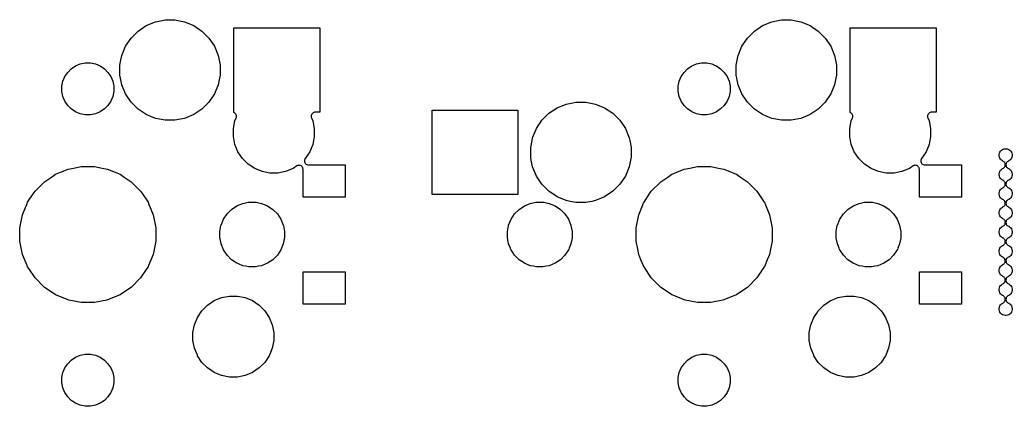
# Model space of a CAD drawing. Extents: x 70 to 347, y -163 to -55.
# Drawn here: x 177.76 to 208.43, y -114.6 to -102.67 of the extents above; entities that cross this region are included whole.
import ezdxf

# ---------------------------------------------------------------- set-up
doc = ezdxf.new("R2010")
doc.units = 0
doc.layers.add('BLACK', color=7, linetype='CONTINUOUS')

msp = doc.modelspace()

# ---------------------------------------------------------------- linework, layer by layer
at = {"layer": 'BLACK', "linetype": 'CONTINUOUS'}
for p, q in [((181.663, -102.842), (181.945, -102.725)), ((181.945, -102.725), (182.099, -102.694)), ((182.099, -102.694), (182.245, -102.665)), ((182.245, -102.665), (182.55, -102.665)), ((182.55, -102.665), (182.696, -102.694)), ((182.696, -102.694), (182.85, -102.725)), ((182.85, -102.725), (183.132, -102.842)), ((200.713, -102.842), (200.995, -102.725)), ((200.995, -102.725), (201.149, -102.694)), ((201.149, -102.694), (201.295, -102.665)), ((201.295, -102.665), (201.6, -102.665)), ((201.6, -102.665), (201.746, -102.694)), ((201.746, -102.694), (201.9, -102.725)), ((201.9, -102.725), (202.182, -102.842)), ((181.193, -103.227), (181.409, -103.011)), ((181.409, -103.011), (181.663, -102.842)), ((183.132, -102.842), (183.386, -103.011)), ((183.386, -103.011), (183.602, -103.227)), ((184.373, -105.526), (184.373, -102.915)), ((184.373, -102.915), (187.025, -102.915)), ((187.025, -102.915), (187.025, -105.517)), ((200.243, -103.227), (200.459, -103.011)), ((200.459, -103.011), (200.713, -102.842)), ((202.182, -102.842), (202.436, -103.011)), ((202.436, -103.011), (202.652, -103.227)), ((203.423, -105.526), (203.423, -102.915)), ((203.423, -102.915), (206.075, -102.915)), ((206.075, -102.915), (206.075, -105.517)), ((181.023, -103.482), (181.193, -103.227)), ((183.602, -103.227), (183.772, -103.482)), ((200.073, -103.482), (200.243, -103.227)), ((202.652, -103.227), (202.822, -103.482)), ((180.906, -103.764), (181.023, -103.482)), ((183.772, -103.482), (183.889, -103.764)), ((199.956, -103.764), (200.073, -103.482)), ((202.822, -103.482), (202.939, -103.764)), ((180.846, -104.063), (180.888, -103.854)), ((180.888, -103.854), (180.906, -103.764)), ((183.889, -103.764), (183.907, -103.854)), ((183.907, -103.854), (183.948, -104.063)), ((199.896, -104.063), (199.938, -103.854)), ((199.938, -103.854), (199.956, -103.764)), ((202.939, -103.764), (202.957, -103.854)), ((202.957, -103.854), (202.998, -104.063)), ((179.235, -104.286), (179.347, -104.174)), ((179.347, -104.174), (179.478, -104.086)), ((179.478, -104.086), (179.624, -104.026)), ((179.478, -104.086), (179.478, -104.086)), ((179.624, -104.026), (179.779, -103.995)), ((179.779, -103.995), (179.936, -103.995)), ((179.936, -103.995), (180.091, -104.026)), ((180.091, -104.026), (180.237, -104.086)), ((180.237, -104.086), (180.237, -104.086)), ((180.237, -104.086), (180.368, -104.174)), ((180.368, -104.174), (180.48, -104.286)), ((180.846, -104.369), (180.846, -104.063)), ((183.948, -104.063), (183.948, -104.369)), ((198.285, -104.286), (198.397, -104.174)), ((198.397, -104.174), (198.528, -104.086)), ((198.528, -104.086), (198.583, -104.063)), ((198.583, -104.063), (198.674, -104.026)), ((198.674, -104.026), (198.829, -103.995)), ((198.829, -103.995), (198.986, -103.995)), ((198.986, -103.995), (199.141, -104.026)), ((199.141, -104.026), (199.231, -104.063)), ((199.231, -104.063), (199.287, -104.086)), ((199.287, -104.086), (199.418, -104.174)), ((199.418, -104.174), (199.53, -104.286)), ((199.896, -104.369), (199.896, -104.063)), ((202.998, -104.063), (202.998, -104.369)), ((179.056, -104.717), (179.087, -104.563)), ((179.087, -104.563), (179.148, -104.417)), ((179.148, -104.417), (179.235, -104.286)), ((179.148, -104.417), (179.148, -104.417)), ((180.48, -104.286), (180.567, -104.417)), ((180.567, -104.417), (180.567, -104.417)), ((180.567, -104.417), (180.628, -104.563)), ((180.628, -104.563), (180.658, -104.717)), ((180.866, -104.468), (180.846, -104.369)), ((180.906, -104.669), (180.866, -104.468)), ((183.929, -104.468), (183.889, -104.669)), ((183.948, -104.369), (183.929, -104.468)), ((198.106, -104.717), (198.137, -104.563)), ((198.137, -104.563), (198.198, -104.417)), ((198.198, -104.417), (198.23, -104.369)), ((198.23, -104.369), (198.285, -104.286)), ((199.53, -104.286), (199.585, -104.369)), ((199.585, -104.369), (199.617, -104.417)), ((199.617, -104.417), (199.678, -104.563)), ((199.678, -104.563), (199.708, -104.717)), ((199.916, -104.468), (199.896, -104.369)), ((199.956, -104.669), (199.916, -104.468)), ((202.979, -104.468), (202.939, -104.669)), ((202.998, -104.369), (202.979, -104.468)), ((179.056, -104.875), (179.056, -104.717)), ((179.087, -105.03), (179.056, -104.875)), ((180.658, -104.875), (180.628, -105.03)), ((180.658, -104.717), (180.658, -104.875)), ((181.023, -104.951), (180.906, -104.669)), ((183.889, -104.669), (183.772, -104.951)), ((198.106, -104.875), (198.106, -104.717)), ((198.137, -105.03), (198.106, -104.875)), ((199.708, -104.875), (199.678, -105.03)), ((199.708, -104.717), (199.708, -104.875)), ((200.073, -104.951), (199.956, -104.669)), ((202.939, -104.669), (202.822, -104.951)), ((179.148, -105.176), (179.087, -105.03)), ((179.235, -105.307), (179.148, -105.176)), ((179.148, -105.176), (179.148, -105.176)), ((180.567, -105.176), (180.48, -105.307)), ((180.628, -105.03), (180.567, -105.176)), ((180.567, -105.176), (180.567, -105.176)), ((181.193, -105.205), (181.023, -104.951)), ((183.772, -104.951), (183.602, -105.205)), ((198.197, -105.174), (198.137, -105.03)), ((198.198, -105.176), (198.197, -105.174)), ((198.285, -105.307), (198.198, -105.176)), ((199.617, -105.176), (199.53, -105.307)), ((199.618, -105.174), (199.617, -105.176)), ((199.678, -105.03), (199.618, -105.174)), ((200.243, -105.205), (200.073, -104.951)), ((202.822, -104.951), (202.652, -105.205)), ((179.347, -105.418), (179.235, -105.307)), ((179.478, -105.506), (179.347, -105.418)), ((179.624, -105.566), (179.478, -105.506)), ((179.478, -105.506), (179.478, -105.506)), ((179.478, -105.506), (179.478, -105.506)), ((180.237, -105.506), (180.091, -105.566)), ((180.368, -105.418), (180.237, -105.506)), ((180.237, -105.506), (180.237, -105.506)), ((180.237, -105.506), (180.237, -105.506)), ((180.48, -105.307), (180.368, -105.418)), ((181.409, -105.421), (181.193, -105.205)), ((181.663, -105.591), (181.409, -105.421)), ((183.386, -105.421), (183.132, -105.591)), ((183.602, -105.205), (183.386, -105.421)), ((190.496, -108.057), (190.496, -105.455)), ((190.496, -105.455), (193.148, -105.455)), ((193.148, -105.455), (193.148, -108.057)), ((194.109, -105.551), (194.363, -105.382)), ((194.363, -105.382), (194.645, -105.265)), ((194.645, -105.265), (194.795, -105.235)), ((194.795, -105.235), (194.945, -105.205)), ((194.945, -105.205), (195.25, -105.205)), ((195.25, -105.205), (195.4, -105.235)), ((195.4, -105.235), (195.55, -105.265)), ((195.55, -105.265), (195.832, -105.382)), ((195.832, -105.382), (196.086, -105.551)), ((198.397, -105.418), (198.285, -105.307)), ((198.528, -105.506), (198.397, -105.418)), ((198.674, -105.566), (198.528, -105.506)), ((198.528, -105.506), (198.528, -105.506)), ((198.528, -105.506), (198.528, -105.506)), ((199.287, -105.506), (199.141, -105.566)), ((199.418, -105.418), (199.287, -105.506)), ((199.287, -105.506), (199.287, -105.506)), ((199.287, -105.506), (199.287, -105.506)), ((199.53, -105.307), (199.418, -105.418)), ((200.459, -105.421), (200.243, -105.205)), ((200.713, -105.591), (200.459, -105.421)), ((202.436, -105.421), (202.182, -105.591)), ((202.652, -105.205), (202.436, -105.421)), ((179.779, -105.597), (179.624, -105.566)), ((179.936, -105.597), (179.779, -105.597)), ((180.091, -105.566), (179.936, -105.597)), ((181.945, -105.708), (181.663, -105.591)), ((182.069, -105.732), (181.945, -105.708)), ((182.245, -105.767), (182.069, -105.732)), ((182.55, -105.767), (182.245, -105.767)), ((182.726, -105.732), (182.55, -105.767)), ((182.85, -105.708), (182.726, -105.732)), ((183.132, -105.591), (182.85, -105.708)), ((184.356, -106.023), (184.404, -105.781)), ((184.375, -105.527), (184.373, -105.526)), ((184.396, -105.538), (184.375, -105.527)), ((184.415, -105.554), (184.396, -105.538)), ((184.404, -105.781), (184.442, -105.69)), ((184.431, -105.573), (184.415, -105.554)), ((184.442, -105.594), (184.431, -105.573)), ((184.449, -105.618), (184.442, -105.594)), ((184.442, -105.69), (184.449, -105.667)), ((184.452, -105.642), (184.449, -105.618)), ((184.449, -105.667), (184.452, -105.642)), ((186.765, -105.618), (186.763, -105.642)), ((186.763, -105.642), (186.765, -105.667)), ((186.773, -105.594), (186.765, -105.618)), ((186.765, -105.667), (186.773, -105.69)), ((186.784, -105.573), (186.773, -105.594)), ((186.773, -105.69), (186.81, -105.781)), ((186.8, -105.554), (186.784, -105.573)), ((186.819, -105.538), (186.8, -105.554)), ((186.81, -105.781), (186.858, -106.023)), ((186.84, -105.527), (186.819, -105.538)), ((186.864, -105.52), (186.84, -105.527)), ((186.888, -105.517), (186.864, -105.52)), ((187.025, -105.517), (186.888, -105.517)), ((193.723, -106.022), (193.893, -105.767)), ((193.893, -105.767), (194.109, -105.551)), ((196.086, -105.551), (196.302, -105.767)), ((196.302, -105.767), (196.472, -106.022)), ((198.829, -105.597), (198.674, -105.566)), ((198.986, -105.597), (198.829, -105.597)), ((199.141, -105.566), (198.986, -105.597)), ((200.995, -105.708), (200.713, -105.591)), ((201.119, -105.732), (200.995, -105.708)), ((201.295, -105.767), (201.119, -105.732)), ((201.6, -105.767), (201.295, -105.767)), ((201.776, -105.732), (201.6, -105.767)), ((201.9, -105.708), (201.776, -105.732)), ((202.182, -105.591), (201.9, -105.708)), ((203.406, -106.023), (203.454, -105.781)), ((203.425, -105.527), (203.423, -105.526)), ((203.446, -105.538), (203.425, -105.527)), ((203.465, -105.554), (203.446, -105.538)), ((203.454, -105.781), (203.492, -105.69)), ((203.481, -105.573), (203.465, -105.554)), ((203.492, -105.594), (203.481, -105.573)), ((203.499, -105.618), (203.492, -105.594)), ((203.492, -105.69), (203.499, -105.667)), ((203.502, -105.642), (203.499, -105.618)), ((203.499, -105.667), (203.502, -105.642)), ((205.815, -105.618), (205.813, -105.642)), ((205.813, -105.642), (205.815, -105.667)), ((205.823, -105.594), (205.815, -105.618)), ((205.815, -105.667), (205.823, -105.69)), ((205.834, -105.573), (205.823, -105.594)), ((205.823, -105.69), (205.86, -105.781)), ((205.85, -105.554), (205.834, -105.573)), ((205.869, -105.538), (205.85, -105.554)), ((205.86, -105.781), (205.908, -106.023)), ((205.89, -105.527), (205.869, -105.538)), ((205.914, -105.52), (205.89, -105.527)), ((205.938, -105.517), (205.914, -105.52)), ((206.075, -105.517), (205.938, -105.517)), ((184.356, -106.269), (184.356, -106.023)), ((186.858, -106.023), (186.858, -106.269)), ((193.606, -106.304), (193.723, -106.022)), ((196.472, -106.022), (196.589, -106.304)), ((203.406, -106.269), (203.406, -106.023)), ((205.908, -106.023), (205.908, -106.269)), ((184.404, -106.511), (184.356, -106.269)), ((186.858, -106.269), (186.81, -106.511)), ((193.546, -106.603), (193.588, -106.394)), ((193.588, -106.394), (193.606, -106.304)), ((196.589, -106.304), (196.607, -106.394)), ((196.607, -106.394), (196.648, -106.603)), ((203.454, -106.511), (203.406, -106.269)), ((205.908, -106.269), (205.86, -106.511)), ((184.456, -106.635), (184.404, -106.511)), ((184.499, -106.739), (184.456, -106.635)), ((186.759, -106.635), (186.716, -106.739)), ((186.81, -106.511), (186.759, -106.635)), ((193.546, -106.909), (193.546, -106.603)), ((196.648, -106.603), (196.648, -106.909)), ((203.528, -106.689), (203.454, -106.511)), ((203.549, -106.739), (203.528, -106.689)), ((205.787, -106.689), (205.766, -106.739)), ((205.86, -106.511), (205.787, -106.689)), ((208.049, -106.75), (208.071, -106.717)), ((208.071, -106.717), (208.099, -106.689)), ((208.099, -106.689), (208.132, -106.667)), ((208.132, -106.667), (208.168, -106.652)), ((208.168, -106.652), (208.207, -106.644)), ((208.168, -106.652), (208.168, -106.652)), ((208.168, -106.652), (208.168, -106.652)), ((208.207, -106.644), (208.247, -106.644)), ((208.247, -106.644), (208.286, -106.652)), ((208.286, -106.652), (208.286, -106.652)), ((208.286, -106.652), (208.286, -106.652)), ((208.286, -106.652), (208.322, -106.667)), ((208.322, -106.667), (208.355, -106.689)), ((208.355, -106.689), (208.383, -106.717)), ((208.383, -106.717), (208.405, -106.75)), ((184.636, -106.944), (184.499, -106.739)), ((184.81, -107.118), (184.636, -106.944)), ((186.556, -106.996), (186.553, -107.02)), ((186.553, -107.02), (186.556, -107.045)), ((186.563, -106.972), (186.556, -106.996)), ((186.556, -107.045), (186.563, -107.068)), ((186.574, -106.951), (186.563, -106.972)), ((186.579, -106.944), (186.574, -106.951)), ((186.716, -106.739), (186.579, -106.944)), ((186.579, -106.944), (186.579, -106.944)), ((193.564, -106.996), (193.546, -106.909)), ((193.606, -107.209), (193.564, -106.996)), ((196.631, -106.996), (196.589, -107.209)), ((196.648, -106.909), (196.631, -106.996)), ((203.686, -106.944), (203.549, -106.739)), ((203.86, -107.118), (203.686, -106.944)), ((205.606, -106.996), (205.603, -107.02)), ((205.603, -107.02), (205.606, -107.045)), ((205.613, -106.972), (205.606, -106.996)), ((205.606, -107.045), (205.613, -107.068)), ((205.624, -106.951), (205.613, -106.972)), ((205.629, -106.944), (205.624, -106.951)), ((205.766, -106.739), (205.629, -106.944)), ((208.026, -106.825), (208.034, -106.786)), ((208.026, -106.865), (208.026, -106.825)), ((208.03, -106.886), (208.026, -106.865)), ((208.034, -106.904), (208.03, -106.886)), ((208.034, -106.786), (208.049, -106.75)), ((208.034, -106.786), (208.034, -106.786)), ((208.034, -106.786), (208.034, -106.786)), ((208.049, -106.94), (208.034, -106.904)), ((208.071, -106.973), (208.049, -106.94)), ((208.099, -107.001), (208.071, -106.973)), ((208.132, -107.023), (208.099, -107.001)), ((208.14, -107.026), (208.132, -107.023)), ((208.161, -107.038), (208.14, -107.026)), ((208.18, -107.053), (208.161, -107.038)), ((208.293, -107.038), (208.274, -107.053)), ((208.314, -107.026), (208.293, -107.038)), ((208.322, -107.023), (208.314, -107.026)), ((208.355, -107.001), (208.322, -107.023)), ((208.383, -106.973), (208.355, -107.001)), ((208.405, -106.94), (208.383, -106.973)), ((208.405, -106.75), (208.42, -106.786)), ((208.42, -106.904), (208.405, -106.94)), ((208.42, -106.786), (208.42, -106.786)), ((208.42, -106.786), (208.42, -106.786)), ((208.42, -106.786), (208.428, -106.825)), ((208.424, -106.886), (208.42, -106.904)), ((208.428, -106.865), (208.424, -106.886)), ((208.428, -106.825), (208.428, -106.865)), ((179.014, -107.371), (179.245, -107.276)), ((179.245, -107.276), (179.41, -107.243)), ((179.41, -107.243), (179.65, -107.195)), ((179.65, -107.195), (180.064, -107.195)), ((180.064, -107.195), (180.305, -107.243)), ((180.305, -107.243), (180.47, -107.276)), ((180.47, -107.276), (180.701, -107.371)), ((185.015, -107.255), (184.81, -107.118)), ((185.242, -107.349), (185.015, -107.255)), ((185.015, -107.255), (185.015, -107.255)), ((185.015, -107.255), (185.015, -107.255)), ((185.484, -107.397), (185.242, -107.349)), ((185.972, -107.349), (185.731, -107.397)), ((186.2, -107.255), (185.972, -107.349)), ((186.314, -107.178), (186.2, -107.255)), ((186.2, -107.255), (186.2, -107.255)), ((186.2, -107.255), (186.2, -107.255)), ((186.336, -107.167), (186.314, -107.178)), ((186.36, -107.16), (186.336, -107.167)), ((186.384, -107.157), (186.36, -107.16)), ((186.408, -107.16), (186.384, -107.157)), ((186.432, -107.167), (186.408, -107.16)), ((186.453, -107.178), (186.432, -107.167)), ((186.472, -107.194), (186.453, -107.178)), ((186.488, -107.213), (186.472, -107.194)), ((186.499, -107.234), (186.488, -107.213)), ((186.506, -107.258), (186.499, -107.234)), ((186.509, -107.282), (186.506, -107.258)), ((186.509, -108.147), (186.509, -107.282)), ((186.563, -107.068), (186.574, -107.09)), ((186.574, -107.09), (186.59, -107.109)), ((186.59, -107.109), (186.609, -107.124)), ((186.609, -107.124), (186.63, -107.136)), ((186.63, -107.136), (186.654, -107.143)), ((186.654, -107.143), (186.678, -107.145)), ((186.678, -107.145), (187.811, -107.145)), ((187.811, -107.145), (187.811, -108.147)), ((193.723, -107.491), (193.606, -107.209)), ((196.589, -107.209), (196.472, -107.491)), ((198.064, -107.371), (198.295, -107.276)), ((198.295, -107.276), (198.46, -107.243)), ((198.46, -107.243), (198.7, -107.195)), ((198.7, -107.195), (199.114, -107.195)), ((199.114, -107.195), (199.355, -107.243)), ((199.355, -107.243), (199.52, -107.276)), ((199.52, -107.276), (199.751, -107.371)), ((204.065, -107.255), (203.86, -107.118)), ((204.292, -107.349), (204.065, -107.255)), ((204.065, -107.255), (204.065, -107.255)), ((204.065, -107.255), (204.065, -107.255)), ((204.534, -107.397), (204.292, -107.349)), ((205.022, -107.349), (204.781, -107.397)), ((205.25, -107.255), (205.022, -107.349)), ((205.364, -107.178), (205.25, -107.255)), ((205.25, -107.255), (205.25, -107.255)), ((205.25, -107.255), (205.25, -107.255)), ((205.386, -107.167), (205.364, -107.178)), ((205.41, -107.16), (205.386, -107.167)), ((205.434, -107.157), (205.41, -107.16)), ((205.458, -107.16), (205.434, -107.157)), ((205.482, -107.167), (205.458, -107.16)), ((205.503, -107.178), (205.482, -107.167)), ((205.522, -107.194), (205.503, -107.178)), ((205.538, -107.213), (205.522, -107.194)), ((205.549, -107.234), (205.538, -107.213)), ((205.556, -107.258), (205.549, -107.234)), ((205.559, -107.282), (205.556, -107.258)), ((205.559, -108.147), (205.559, -107.282)), ((205.613, -107.068), (205.624, -107.09)), ((205.624, -107.09), (205.64, -107.109)), ((205.64, -107.109), (205.659, -107.124)), ((205.659, -107.124), (205.68, -107.136)), ((205.68, -107.136), (205.704, -107.143)), ((205.704, -107.143), (205.728, -107.145)), ((205.728, -107.145), (206.861, -107.145)), ((206.861, -107.145), (206.861, -108.147)), ((208.034, -107.38), (208.049, -107.344)), ((208.049, -107.344), (208.071, -107.311)), ((208.071, -107.311), (208.099, -107.283)), ((208.099, -107.283), (208.132, -107.261)), ((208.132, -107.261), (208.14, -107.257)), ((208.14, -107.257), (208.161, -107.246)), ((208.161, -107.246), (208.18, -107.23)), ((208.196, -107.072), (208.18, -107.053)), ((208.18, -107.23), (208.196, -107.211)), ((208.207, -107.094), (208.196, -107.072)), ((208.196, -107.211), (208.207, -107.19)), ((208.214, -107.117), (208.207, -107.094)), ((208.207, -107.19), (208.214, -107.166)), ((208.217, -107.142), (208.214, -107.117)), ((208.214, -107.166), (208.217, -107.142)), ((208.24, -107.117), (208.237, -107.142)), ((208.237, -107.142), (208.24, -107.166)), ((208.247, -107.094), (208.24, -107.117)), ((208.24, -107.166), (208.247, -107.19)), ((208.258, -107.072), (208.247, -107.094)), ((208.247, -107.19), (208.258, -107.211)), ((208.274, -107.053), (208.258, -107.072)), ((208.258, -107.211), (208.274, -107.23)), ((208.274, -107.23), (208.293, -107.246)), ((208.293, -107.246), (208.314, -107.257)), ((208.314, -107.257), (208.322, -107.261)), ((208.322, -107.261), (208.355, -107.283)), ((208.355, -107.283), (208.383, -107.311)), ((208.383, -107.311), (208.405, -107.344)), ((208.405, -107.344), (208.42, -107.38)), ((178.518, -107.664), (178.73, -107.522)), ((178.73, -107.522), (178.862, -107.434)), ((178.862, -107.434), (179.014, -107.371)), ((178.862, -107.434), (178.862, -107.434)), ((180.701, -107.371), (180.853, -107.434)), ((180.853, -107.434), (180.853, -107.434)), ((180.853, -107.434), (180.984, -107.522)), ((180.984, -107.522), (181.197, -107.664)), ((185.731, -107.397), (185.484, -107.397)), ((193.893, -107.745), (193.723, -107.491)), ((196.472, -107.491), (196.302, -107.745)), ((197.568, -107.664), (197.78, -107.522)), ((197.78, -107.522), (197.912, -107.434)), ((197.912, -107.434), (197.915, -107.433)), ((197.915, -107.433), (198.064, -107.371)), ((199.751, -107.371), (199.9, -107.433)), ((199.9, -107.433), (199.903, -107.434)), ((199.903, -107.434), (200.034, -107.522)), ((200.034, -107.522), (200.247, -107.664)), ((204.781, -107.397), (204.534, -107.397)), ((208.026, -107.419), (208.034, -107.38)), ((208.026, -107.459), (208.026, -107.419)), ((208.032, -107.491), (208.026, -107.459)), ((208.034, -107.497), (208.032, -107.491)), ((208.034, -107.38), (208.034, -107.38)), ((208.034, -107.38), (208.034, -107.38)), ((208.049, -107.534), (208.034, -107.497)), ((208.071, -107.567), (208.049, -107.534)), ((208.099, -107.595), (208.071, -107.567)), ((208.132, -107.617), (208.099, -107.595)), ((208.14, -107.62), (208.132, -107.617)), ((208.161, -107.632), (208.14, -107.62)), ((208.18, -107.647), (208.161, -107.632)), ((208.196, -107.666), (208.18, -107.647)), ((208.274, -107.647), (208.258, -107.666)), ((208.293, -107.632), (208.274, -107.647)), ((208.314, -107.62), (208.293, -107.632)), ((208.322, -107.617), (208.314, -107.62)), ((208.355, -107.595), (208.322, -107.617)), ((208.383, -107.567), (208.355, -107.595)), ((208.405, -107.534), (208.383, -107.567)), ((208.42, -107.497), (208.405, -107.534)), ((208.42, -107.38), (208.42, -107.38)), ((208.42, -107.38), (208.42, -107.38)), ((208.42, -107.38), (208.428, -107.419)), ((208.422, -107.491), (208.42, -107.497)), ((208.428, -107.459), (208.422, -107.491)), ((208.428, -107.419), (208.428, -107.459)), ((178.167, -108.044), (178.225, -107.957)), ((178.225, -107.957), (178.518, -107.664)), ((181.197, -107.664), (181.489, -107.957)), ((181.489, -107.957), (181.547, -108.044)), ((194.109, -107.961), (193.893, -107.745)), ((194.363, -108.131), (194.109, -107.961)), ((196.086, -107.961), (195.832, -108.131)), ((196.302, -107.745), (196.086, -107.961)), ((197.212, -108.052), (197.275, -107.957)), ((197.275, -107.957), (197.568, -107.664)), ((200.247, -107.664), (200.539, -107.957)), ((200.539, -107.957), (200.603, -108.052)), ((208.034, -107.974), (208.049, -107.937)), ((208.049, -107.937), (208.071, -107.904)), ((208.071, -107.904), (208.099, -107.876)), ((208.099, -107.876), (208.132, -107.854)), ((208.132, -107.854), (208.14, -107.851)), ((208.14, -107.851), (208.161, -107.84)), ((208.161, -107.84), (208.18, -107.824)), ((208.18, -107.824), (208.196, -107.805)), ((208.207, -107.688), (208.196, -107.666)), ((208.196, -107.805), (208.207, -107.783)), ((208.214, -107.711), (208.207, -107.688)), ((208.207, -107.783), (208.214, -107.76)), ((208.217, -107.736), (208.214, -107.711)), ((208.214, -107.76), (208.217, -107.736)), ((208.24, -107.711), (208.237, -107.736)), ((208.237, -107.736), (208.24, -107.76)), ((208.247, -107.688), (208.24, -107.711)), ((208.24, -107.76), (208.247, -107.783)), ((208.258, -107.666), (208.247, -107.688)), ((208.247, -107.783), (208.258, -107.805)), ((208.258, -107.805), (208.274, -107.824)), ((208.274, -107.824), (208.293, -107.84)), ((208.293, -107.84), (208.314, -107.851)), ((208.314, -107.851), (208.322, -107.854)), ((208.322, -107.854), (208.355, -107.876)), ((208.355, -107.876), (208.383, -107.904)), ((208.383, -107.904), (208.405, -107.937)), ((208.405, -107.937), (208.42, -107.974)), ((177.996, -108.301), (178.167, -108.044)), ((181.547, -108.044), (181.719, -108.301)), ((187.811, -108.147), (186.509, -108.147)), ((193.148, -108.057), (190.496, -108.057)), ((194.645, -108.248), (194.363, -108.131)), ((194.764, -108.271), (194.645, -108.248)), ((194.945, -108.307), (194.764, -108.271)), ((195.431, -108.271), (195.25, -108.307)), ((195.55, -108.248), (195.431, -108.271)), ((195.832, -108.131), (195.55, -108.248)), ((197.049, -108.295), (197.212, -108.052)), ((200.603, -108.052), (200.765, -108.295)), ((206.861, -108.147), (205.559, -108.147)), ((208.026, -108.013), (208.028, -108.002)), ((208.026, -108.052), (208.026, -108.013)), ((208.034, -108.091), (208.026, -108.052)), ((208.028, -108.002), (208.034, -107.974)), ((208.034, -107.974), (208.034, -107.974)), ((208.034, -107.974), (208.034, -107.974)), ((208.049, -108.128), (208.034, -108.091)), ((208.071, -108.161), (208.049, -108.128)), ((208.099, -108.189), (208.071, -108.161)), ((208.132, -108.211), (208.099, -108.189)), ((208.14, -108.214), (208.132, -108.211)), ((208.161, -108.225), (208.14, -108.214)), ((208.18, -108.241), (208.161, -108.225)), ((208.196, -108.26), (208.18, -108.241)), ((208.207, -108.282), (208.196, -108.26)), ((208.258, -108.26), (208.247, -108.282)), ((208.274, -108.241), (208.258, -108.26)), ((208.293, -108.225), (208.274, -108.241)), ((208.314, -108.214), (208.293, -108.225)), ((208.322, -108.211), (208.314, -108.214)), ((208.355, -108.189), (208.322, -108.211)), ((208.383, -108.161), (208.355, -108.189)), ((208.405, -108.128), (208.383, -108.161)), ((208.42, -108.091), (208.405, -108.128)), ((208.42, -107.974), (208.42, -107.974)), ((208.42, -107.974), (208.42, -107.974)), ((208.42, -107.974), (208.426, -108.002)), ((208.428, -108.052), (208.42, -108.091)), ((208.426, -108.002), (208.428, -108.013)), ((208.428, -108.013), (208.428, -108.052)), ((177.837, -108.683), (177.98, -108.338)), ((177.98, -108.338), (177.996, -108.301)), ((177.996, -108.301), (177.996, -108.301)), ((181.719, -108.301), (181.719, -108.301)), ((181.719, -108.301), (181.735, -108.338)), ((181.735, -108.338), (181.878, -108.683)), ((184.16, -108.658), (184.299, -108.519)), ((184.299, -108.519), (184.463, -108.409)), ((184.463, -108.409), (184.54, -108.377)), ((184.463, -108.409), (184.463, -108.409)), ((184.54, -108.377), (184.645, -108.334)), ((184.645, -108.334), (184.81, -108.301)), ((184.81, -108.301), (184.839, -108.295)), ((184.839, -108.295), (185.036, -108.295)), ((185.036, -108.295), (185.065, -108.301)), ((185.065, -108.301), (185.229, -108.334)), ((185.229, -108.334), (185.335, -108.377)), ((185.335, -108.377), (185.412, -108.409)), ((185.412, -108.409), (185.412, -108.409)), ((185.412, -108.409), (185.575, -108.519)), ((185.575, -108.519), (185.715, -108.658)), ((193.05, -108.658), (193.189, -108.519)), ((193.189, -108.519), (193.353, -108.409)), ((193.353, -108.409), (193.535, -108.334)), ((193.535, -108.334), (193.7, -108.301)), ((193.7, -108.301), (193.729, -108.295)), ((193.729, -108.295), (193.926, -108.295)), ((193.926, -108.295), (193.955, -108.301)), ((193.955, -108.301), (194.119, -108.334)), ((194.119, -108.334), (194.302, -108.409)), ((194.302, -108.409), (194.466, -108.519)), ((194.466, -108.519), (194.605, -108.658)), ((195.25, -108.307), (194.945, -108.307)), ((196.887, -108.683), (197.012, -108.381)), ((197.012, -108.381), (197.046, -108.301)), ((197.046, -108.301), (197.049, -108.295)), ((200.765, -108.295), (200.769, -108.301)), ((200.769, -108.301), (200.802, -108.381)), ((200.802, -108.381), (200.928, -108.683)), ((203.21, -108.658), (203.349, -108.519)), ((203.349, -108.519), (203.513, -108.409)), ((203.513, -108.409), (203.695, -108.334)), ((203.695, -108.334), (203.86, -108.301)), ((203.86, -108.301), (203.889, -108.295)), ((203.889, -108.295), (204.086, -108.295)), ((204.086, -108.295), (204.115, -108.301)), ((204.115, -108.301), (204.279, -108.334)), ((204.279, -108.334), (204.462, -108.409)), ((204.462, -108.409), (204.626, -108.519)), ((204.626, -108.519), (204.765, -108.658)), ((208.026, -108.606), (208.034, -108.568)), ((208.034, -108.568), (208.049, -108.531)), ((208.034, -108.568), (208.034, -108.568)), ((208.034, -108.568), (208.034, -108.568)), ((208.049, -108.531), (208.071, -108.498)), ((208.071, -108.498), (208.099, -108.47)), ((208.099, -108.47), (208.132, -108.448)), ((208.132, -108.448), (208.14, -108.445)), ((208.14, -108.445), (208.161, -108.433)), ((208.161, -108.433), (208.18, -108.418)), ((208.18, -108.418), (208.196, -108.399)), ((208.196, -108.399), (208.207, -108.377)), ((208.214, -108.305), (208.207, -108.282)), ((208.207, -108.377), (208.214, -108.354)), ((208.217, -108.329), (208.214, -108.305)), ((208.214, -108.354), (208.217, -108.329)), ((208.24, -108.305), (208.237, -108.329)), ((208.237, -108.329), (208.24, -108.354)), ((208.247, -108.282), (208.24, -108.305)), ((208.24, -108.354), (208.247, -108.377)), ((208.247, -108.377), (208.258, -108.399)), ((208.258, -108.399), (208.274, -108.418)), ((208.274, -108.418), (208.293, -108.433)), ((208.293, -108.433), (208.314, -108.445)), ((208.314, -108.445), (208.322, -108.448)), ((208.322, -108.448), (208.355, -108.47)), ((208.355, -108.47), (208.383, -108.498)), ((208.383, -108.498), (208.405, -108.531)), ((208.405, -108.531), (208.42, -108.568)), ((208.42, -108.568), (208.42, -108.568)), ((208.42, -108.568), (208.42, -108.568)), ((208.42, -108.568), (208.428, -108.606)), ((177.756, -109.089), (177.837, -108.683)), ((177.837, -108.683), (177.837, -108.683)), ((181.878, -108.683), (181.878, -108.683)), ((181.878, -108.683), (181.958, -109.089)), ((183.975, -109.004), (184.05, -108.822)), ((184.05, -108.822), (184.16, -108.658)), ((185.715, -108.658), (185.824, -108.822)), ((185.824, -108.822), (185.9, -109.004)), ((192.865, -109.004), (192.94, -108.822)), ((192.94, -108.822), (193.05, -108.658)), ((194.605, -108.658), (194.714, -108.822)), ((194.714, -108.822), (194.79, -109.004)), ((196.806, -109.089), (196.887, -108.685)), ((196.887, -108.685), (196.887, -108.683)), ((200.928, -108.683), (200.928, -108.685)), ((200.928, -108.685), (201.008, -109.089)), ((203.025, -109.004), (203.1, -108.822)), ((203.1, -108.822), (203.21, -108.658)), ((204.765, -108.658), (204.874, -108.822)), ((204.874, -108.822), (204.95, -109.004)), ((208.026, -108.646), (208.026, -108.606)), ((208.033, -108.683), (208.026, -108.646)), ((208.034, -108.685), (208.033, -108.683)), ((208.049, -108.721), (208.034, -108.685)), ((208.071, -108.754), (208.049, -108.721)), ((208.099, -108.782), (208.071, -108.754)), ((208.132, -108.804), (208.099, -108.782)), ((208.14, -108.808), (208.132, -108.804)), ((208.161, -108.819), (208.14, -108.808)), ((208.18, -108.835), (208.161, -108.819)), ((208.196, -108.854), (208.18, -108.835)), ((208.207, -108.875), (208.196, -108.854)), ((208.214, -108.899), (208.207, -108.875)), ((208.247, -108.875), (208.24, -108.899)), ((208.258, -108.854), (208.247, -108.875)), ((208.274, -108.835), (208.258, -108.854)), ((208.293, -108.819), (208.274, -108.835)), ((208.314, -108.808), (208.293, -108.819)), ((208.322, -108.804), (208.314, -108.808)), ((208.355, -108.782), (208.322, -108.804)), ((208.383, -108.754), (208.355, -108.782)), ((208.405, -108.721), (208.383, -108.754)), ((208.42, -108.685), (208.405, -108.721)), ((208.421, -108.683), (208.42, -108.685)), ((208.428, -108.646), (208.421, -108.683)), ((208.428, -108.606), (208.428, -108.646)), ((177.756, -109.503), (177.756, -109.089)), ((181.958, -109.089), (181.958, -109.503)), ((183.936, -109.198), (183.972, -109.019)), ((183.972, -109.019), (183.975, -109.004)), ((185.9, -109.004), (185.903, -109.019)), ((185.903, -109.019), (185.938, -109.198)), ((192.826, -109.198), (192.863, -109.012)), ((192.863, -109.012), (192.865, -109.004)), ((194.79, -109.004), (194.791, -109.012)), ((194.791, -109.012), (194.828, -109.198)), ((196.806, -109.503), (196.806, -109.089)), ((201.008, -109.089), (201.008, -109.503)), ((202.986, -109.198), (203.023, -109.012)), ((203.023, -109.012), (203.025, -109.004)), ((204.95, -109.004), (204.951, -109.012)), ((204.951, -109.012), (204.988, -109.198)), ((208.026, -109.2), (208.034, -109.161)), ((208.034, -109.161), (208.049, -109.125)), ((208.034, -109.161), (208.034, -109.161)), ((208.034, -109.161), (208.034, -109.161)), ((208.049, -109.125), (208.071, -109.092)), ((208.071, -109.092), (208.099, -109.064)), ((208.099, -109.064), (208.132, -109.042)), ((208.132, -109.042), (208.14, -109.039)), ((208.14, -109.039), (208.161, -109.027)), ((208.161, -109.027), (208.18, -109.012)), ((208.18, -109.012), (208.196, -108.993)), ((208.196, -108.993), (208.207, -108.971)), ((208.207, -108.971), (208.214, -108.948)), ((208.217, -108.923), (208.214, -108.899)), ((208.214, -108.948), (208.217, -108.923)), ((208.24, -108.899), (208.237, -108.923)), ((208.237, -108.923), (208.24, -108.948)), ((208.24, -108.948), (208.247, -108.971)), ((208.247, -108.971), (208.258, -108.993)), ((208.258, -108.993), (208.274, -109.012)), ((208.274, -109.012), (208.293, -109.027)), ((208.293, -109.027), (208.314, -109.039)), ((208.314, -109.039), (208.322, -109.042)), ((208.322, -109.042), (208.355, -109.064)), ((208.355, -109.064), (208.383, -109.092)), ((208.383, -109.092), (208.405, -109.125)), ((208.405, -109.125), (208.42, -109.161)), ((208.42, -109.161), (208.42, -109.161)), ((208.42, -109.161), (208.42, -109.161)), ((208.42, -109.161), (208.428, -109.2)), ((183.936, -109.395), (183.936, -109.198)), ((183.944, -109.434), (183.936, -109.395)), ((183.975, -109.588), (183.944, -109.434)), ((185.931, -109.434), (185.9, -109.588)), ((185.938, -109.395), (185.931, -109.434)), ((185.938, -109.198), (185.938, -109.395)), ((192.826, -109.395), (192.826, -109.198)), ((192.837, -109.447), (192.826, -109.395)), ((192.865, -109.588), (192.837, -109.447)), ((194.818, -109.447), (194.79, -109.588)), ((194.828, -109.395), (194.818, -109.447)), ((194.828, -109.198), (194.828, -109.395)), ((202.986, -109.395), (202.986, -109.198)), ((202.997, -109.447), (202.986, -109.395)), ((203.025, -109.588), (202.997, -109.447)), ((204.978, -109.447), (204.95, -109.588)), ((204.988, -109.395), (204.978, -109.447)), ((204.988, -109.198), (204.988, -109.395)), ((208.026, -109.24), (208.026, -109.2)), ((208.034, -109.279), (208.026, -109.24)), ((208.049, -109.315), (208.034, -109.279)), ((208.071, -109.348), (208.049, -109.315)), ((208.099, -109.376), (208.071, -109.348)), ((208.132, -109.398), (208.099, -109.376)), ((208.14, -109.401), (208.132, -109.398)), ((208.161, -109.413), (208.14, -109.401)), ((208.18, -109.428), (208.161, -109.413)), ((208.196, -109.447), (208.18, -109.428)), ((208.207, -109.469), (208.196, -109.447)), ((208.214, -109.492), (208.207, -109.469)), ((208.217, -109.517), (208.214, -109.492)), ((208.24, -109.492), (208.237, -109.517)), ((208.247, -109.469), (208.24, -109.492)), ((208.258, -109.447), (208.247, -109.469)), ((208.274, -109.428), (208.258, -109.447)), ((208.293, -109.413), (208.274, -109.428)), ((208.314, -109.401), (208.293, -109.413)), ((208.322, -109.398), (208.314, -109.401)), ((208.355, -109.376), (208.322, -109.398)), ((208.383, -109.348), (208.355, -109.376)), ((208.405, -109.315), (208.383, -109.348)), ((208.42, -109.279), (208.405, -109.315)), ((208.428, -109.24), (208.42, -109.279)), ((208.428, -109.2), (208.428, -109.24)), ((177.807, -109.755), (177.756, -109.503)), ((177.837, -109.909), (177.807, -109.755)), ((181.908, -109.755), (181.878, -109.909)), ((181.958, -109.503), (181.908, -109.755)), ((184.05, -109.77), (183.975, -109.588)), ((184.16, -109.934), (184.05, -109.77)), ((185.824, -109.77), (185.715, -109.934)), ((185.9, -109.588), (185.824, -109.77)), ((192.918, -109.717), (192.865, -109.588)), ((192.934, -109.755), (192.918, -109.717)), ((192.94, -109.77), (192.934, -109.755)), ((193.05, -109.934), (192.94, -109.77)), ((194.714, -109.77), (194.605, -109.934)), ((194.721, -109.755), (194.714, -109.77)), ((194.737, -109.717), (194.721, -109.755)), ((194.79, -109.588), (194.737, -109.717)), ((196.856, -109.753), (196.806, -109.503)), ((196.887, -109.909), (196.856, -109.753)), ((200.959, -109.753), (200.928, -109.909)), ((201.008, -109.503), (200.959, -109.753)), ((203.078, -109.717), (203.025, -109.588)), ((203.094, -109.755), (203.078, -109.717)), ((203.1, -109.77), (203.094, -109.755)), ((203.21, -109.934), (203.1, -109.77)), ((204.874, -109.77), (204.765, -109.934)), ((204.881, -109.755), (204.874, -109.77)), ((204.897, -109.717), (204.881, -109.755)), ((204.95, -109.588), (204.897, -109.717)), ((208.026, -109.794), (208.031, -109.77)), ((208.026, -109.834), (208.026, -109.794)), ((208.031, -109.77), (208.034, -109.755)), ((208.034, -109.755), (208.049, -109.719)), ((208.034, -109.755), (208.034, -109.755)), ((208.034, -109.755), (208.034, -109.755)), ((208.049, -109.719), (208.071, -109.686)), ((208.071, -109.686), (208.099, -109.658)), ((208.099, -109.658), (208.132, -109.636)), ((208.132, -109.636), (208.14, -109.632)), ((208.14, -109.632), (208.161, -109.621)), ((208.161, -109.621), (208.18, -109.605)), ((208.18, -109.605), (208.196, -109.586)), ((208.196, -109.586), (208.207, -109.565)), ((208.207, -109.565), (208.214, -109.541)), ((208.214, -109.541), (208.217, -109.517)), ((208.237, -109.517), (208.24, -109.541)), ((208.24, -109.541), (208.247, -109.565)), ((208.247, -109.565), (208.258, -109.586)), ((208.258, -109.586), (208.274, -109.605)), ((208.274, -109.605), (208.293, -109.621)), ((208.293, -109.621), (208.314, -109.632)), ((208.314, -109.632), (208.322, -109.636)), ((208.322, -109.636), (208.355, -109.658)), ((208.355, -109.658), (208.383, -109.686)), ((208.383, -109.686), (208.405, -109.719)), ((208.405, -109.719), (208.42, -109.755)), ((208.42, -109.755), (208.42, -109.755)), ((208.42, -109.755), (208.42, -109.755)), ((208.42, -109.755), (208.423, -109.77)), ((208.423, -109.77), (208.428, -109.794)), ((208.428, -109.794), (208.428, -109.834)), ((177.921, -110.111), (177.837, -109.909)), ((177.979, -110.251), (177.921, -110.111)), ((181.794, -110.111), (181.736, -110.251)), ((181.878, -109.909), (181.794, -110.111)), ((184.299, -110.074), (184.16, -109.934)), ((184.463, -110.183), (184.299, -110.074)), ((185.575, -110.074), (185.412, -110.183)), ((185.715, -109.934), (185.575, -110.074)), ((193.189, -110.074), (193.05, -109.934)), ((193.353, -110.183), (193.189, -110.074)), ((194.466, -110.074), (194.302, -110.183)), ((194.605, -109.934), (194.466, -110.074)), ((196.955, -110.074), (196.887, -109.909)), ((197.032, -110.259), (196.955, -110.074)), ((200.859, -110.074), (200.783, -110.259)), ((200.928, -109.909), (200.859, -110.074)), ((203.349, -110.074), (203.21, -109.934)), ((203.513, -110.183), (203.349, -110.074)), ((204.626, -110.074), (204.462, -110.183)), ((204.765, -109.934), (204.626, -110.074)), ((208.034, -109.872), (208.026, -109.834)), ((208.049, -109.909), (208.034, -109.872)), ((208.071, -109.942), (208.049, -109.909)), ((208.099, -109.97), (208.071, -109.942)), ((208.132, -109.992), (208.099, -109.97)), ((208.14, -109.995), (208.132, -109.992)), ((208.161, -110.007), (208.14, -109.995)), ((208.18, -110.022), (208.161, -110.007)), ((208.196, -110.041), (208.18, -110.022)), ((208.207, -110.063), (208.196, -110.041)), ((208.214, -110.086), (208.207, -110.063)), ((208.217, -110.111), (208.214, -110.086)), ((208.214, -110.135), (208.217, -110.111)), ((208.24, -110.086), (208.237, -110.111)), ((208.237, -110.111), (208.24, -110.135)), ((208.247, -110.063), (208.24, -110.086)), ((208.258, -110.041), (208.247, -110.063)), ((208.274, -110.022), (208.258, -110.041)), ((208.293, -110.007), (208.274, -110.022)), ((208.314, -109.995), (208.293, -110.007)), ((208.322, -109.992), (208.314, -109.995)), ((208.355, -109.97), (208.322, -109.992)), ((208.383, -109.942), (208.355, -109.97)), ((208.405, -109.909), (208.383, -109.942)), ((208.42, -109.872), (208.405, -109.909)), ((208.428, -109.834), (208.42, -109.872)), ((177.996, -110.291), (177.979, -110.251)), ((178.034, -110.349), (177.996, -110.291)), ((178.225, -110.636), (178.034, -110.349)), ((181.681, -110.349), (181.489, -110.636)), ((181.719, -110.291), (181.681, -110.349)), ((181.736, -110.251), (181.719, -110.291)), ((184.517, -110.205), (184.463, -110.183)), ((184.463, -110.183), (184.463, -110.183)), ((184.463, -110.183), (184.463, -110.183)), ((184.645, -110.259), (184.517, -110.205)), ((184.742, -110.278), (184.645, -110.259)), ((184.839, -110.297), (184.742, -110.278)), ((185.036, -110.297), (184.839, -110.297)), ((185.133, -110.278), (185.036, -110.297)), ((185.229, -110.259), (185.133, -110.278)), ((185.358, -110.205), (185.229, -110.259)), ((185.412, -110.183), (185.358, -110.205)), ((185.412, -110.183), (185.412, -110.183)), ((185.412, -110.183), (185.412, -110.183)), ((193.535, -110.259), (193.353, -110.183)), ((193.353, -110.183), (193.353, -110.183)), ((193.353, -110.183), (193.353, -110.183)), ((193.353, -110.183), (193.353, -110.183)), ((193.632, -110.278), (193.535, -110.259)), ((193.729, -110.297), (193.632, -110.278)), ((193.926, -110.297), (193.729, -110.297)), ((194.023, -110.278), (193.926, -110.297)), ((194.119, -110.259), (194.023, -110.278)), ((194.302, -110.183), (194.119, -110.259)), ((194.302, -110.183), (194.302, -110.183)), ((194.302, -110.183), (194.302, -110.183)), ((194.302, -110.183), (194.302, -110.183)), ((197.046, -110.291), (197.032, -110.259)), ((197.049, -110.297), (197.046, -110.291)), ((197.275, -110.636), (197.049, -110.297)), ((200.765, -110.297), (200.539, -110.636)), ((200.769, -110.291), (200.765, -110.297)), ((200.783, -110.259), (200.769, -110.291)), ((203.695, -110.259), (203.513, -110.183)), ((203.513, -110.183), (203.513, -110.183)), ((203.513, -110.183), (203.513, -110.183)), ((203.513, -110.183), (203.513, -110.183)), ((203.792, -110.278), (203.695, -110.259)), ((203.889, -110.297), (203.792, -110.278)), ((204.086, -110.297), (203.889, -110.297)), ((204.183, -110.278), (204.086, -110.297)), ((204.279, -110.259), (204.183, -110.278)), ((204.462, -110.183), (204.279, -110.259)), ((204.462, -110.183), (204.462, -110.183)), ((204.462, -110.183), (204.462, -110.183)), ((204.462, -110.183), (204.462, -110.183)), ((208.026, -110.388), (208.034, -110.349)), ((208.026, -110.427), (208.026, -110.388)), ((208.034, -110.349), (208.049, -110.312)), ((208.034, -110.349), (208.034, -110.349)), ((208.034, -110.349), (208.034, -110.349)), ((208.049, -110.312), (208.071, -110.279)), ((208.071, -110.279), (208.099, -110.251)), ((208.099, -110.251), (208.132, -110.229)), ((208.132, -110.229), (208.14, -110.226)), ((208.14, -110.226), (208.161, -110.215)), ((208.161, -110.215), (208.18, -110.199)), ((208.18, -110.199), (208.196, -110.18)), ((208.196, -110.18), (208.207, -110.158)), ((208.207, -110.158), (208.214, -110.135)), ((208.24, -110.135), (208.247, -110.158)), ((208.247, -110.158), (208.258, -110.18)), ((208.258, -110.18), (208.274, -110.199)), ((208.274, -110.199), (208.293, -110.215)), ((208.293, -110.215), (208.314, -110.226)), ((208.314, -110.226), (208.322, -110.229)), ((208.322, -110.229), (208.355, -110.251)), ((208.355, -110.251), (208.383, -110.279)), ((208.383, -110.279), (208.405, -110.312)), ((208.405, -110.312), (208.42, -110.349)), ((208.42, -110.349), (208.42, -110.349)), ((208.42, -110.349), (208.42, -110.349)), ((208.42, -110.349), (208.428, -110.388)), ((208.428, -110.388), (208.428, -110.427)), ((178.518, -110.928), (178.225, -110.636)), ((181.489, -110.636), (181.197, -110.928)), ((186.509, -111.447), (186.509, -110.445)), ((186.509, -110.445), (187.811, -110.445)), ((187.811, -110.445), (187.811, -111.447)), ((197.568, -110.928), (197.275, -110.636)), ((200.539, -110.636), (200.247, -110.928)), ((205.559, -111.447), (205.559, -110.445)), ((205.559, -110.445), (206.861, -110.445)), ((206.861, -110.445), (206.861, -111.447)), ((208.03, -110.445), (208.026, -110.427)), ((208.034, -110.466), (208.03, -110.445)), ((208.049, -110.503), (208.034, -110.466)), ((208.071, -110.536), (208.049, -110.503)), ((208.099, -110.564), (208.071, -110.536)), ((208.132, -110.586), (208.099, -110.564)), ((208.14, -110.589), (208.132, -110.586)), ((208.161, -110.6), (208.14, -110.589)), ((208.18, -110.616), (208.161, -110.6)), ((208.196, -110.635), (208.18, -110.616)), ((208.207, -110.657), (208.196, -110.635)), ((208.214, -110.68), (208.207, -110.657)), ((208.217, -110.704), (208.214, -110.68)), ((208.214, -110.729), (208.217, -110.704)), ((208.24, -110.68), (208.237, -110.704)), ((208.237, -110.704), (208.24, -110.729)), ((208.247, -110.657), (208.24, -110.68)), ((208.258, -110.635), (208.247, -110.657)), ((208.274, -110.616), (208.258, -110.635)), ((208.293, -110.6), (208.274, -110.616)), ((208.314, -110.589), (208.293, -110.6)), ((208.322, -110.586), (208.314, -110.589)), ((208.355, -110.564), (208.322, -110.586)), ((208.383, -110.536), (208.355, -110.564)), ((208.405, -110.503), (208.383, -110.536)), ((208.42, -110.466), (208.405, -110.503)), ((208.424, -110.445), (208.42, -110.466)), ((208.428, -110.427), (208.424, -110.445)), ((178.598, -110.981), (178.518, -110.928)), ((178.862, -111.158), (178.598, -110.981)), ((181.117, -110.981), (180.853, -111.158)), ((181.197, -110.928), (181.117, -110.981)), ((197.648, -110.981), (197.568, -110.928)), ((197.912, -111.158), (197.648, -110.981)), ((200.167, -110.981), (199.903, -111.158)), ((200.247, -110.928), (200.167, -110.981)), ((208.026, -110.981), (208.034, -110.943)), ((208.026, -111.021), (208.026, -110.981)), ((208.034, -111.06), (208.026, -111.021)), ((208.034, -110.943), (208.049, -110.906)), ((208.049, -110.906), (208.071, -110.873)), ((208.071, -110.873), (208.099, -110.845)), ((208.099, -110.845), (208.132, -110.823)), ((208.132, -110.823), (208.14, -110.82)), ((208.14, -110.82), (208.161, -110.808)), ((208.161, -110.808), (208.18, -110.793)), ((208.18, -110.793), (208.196, -110.774)), ((208.196, -110.774), (208.207, -110.752)), ((208.207, -110.752), (208.214, -110.729)), ((208.24, -110.729), (208.247, -110.752)), ((208.247, -110.752), (208.258, -110.774)), ((208.258, -110.774), (208.274, -110.793)), ((208.274, -110.793), (208.293, -110.808)), ((208.293, -110.808), (208.314, -110.82)), ((208.314, -110.82), (208.322, -110.823)), ((208.322, -110.823), (208.355, -110.845)), ((208.355, -110.845), (208.383, -110.873)), ((208.383, -110.873), (208.405, -110.906)), ((208.405, -110.906), (208.42, -110.943)), ((208.42, -110.943), (208.428, -110.981)), ((208.428, -111.021), (208.42, -111.06)), ((208.428, -110.981), (208.428, -111.021)), ((179.245, -111.316), (178.862, -111.158)), ((179.275, -111.323), (179.245, -111.316)), ((179.65, -111.397), (179.275, -111.323)), ((180.44, -111.323), (180.064, -111.397)), ((180.47, -111.316), (180.44, -111.323)), ((180.853, -111.158), (180.47, -111.316)), ((183.56, -111.474), (183.765, -111.338)), ((183.765, -111.338), (183.992, -111.243)), ((183.765, -111.338), (183.765, -111.338)), ((183.992, -111.243), (184.234, -111.195)), ((184.234, -111.195), (184.481, -111.195)), ((184.481, -111.195), (184.722, -111.243)), ((184.722, -111.243), (184.95, -111.338)), ((184.95, -111.338), (184.95, -111.338)), ((184.95, -111.338), (185.155, -111.474)), ((198.019, -111.202), (197.912, -111.158)), ((197.912, -111.158), (197.912, -111.158)), ((197.912, -111.158), (197.912, -111.158)), ((198.295, -111.316), (198.019, -111.202)), ((198.325, -111.323), (198.295, -111.316)), ((198.7, -111.397), (198.325, -111.323)), ((199.49, -111.323), (199.114, -111.397)), ((199.52, -111.316), (199.49, -111.323)), ((199.796, -111.202), (199.52, -111.316)), ((199.903, -111.158), (199.796, -111.202)), ((199.903, -111.158), (199.903, -111.158)), ((199.903, -111.158), (199.903, -111.158)), ((202.61, -111.474), (202.815, -111.338)), ((202.815, -111.338), (202.851, -111.323)), ((202.851, -111.323), (203.042, -111.243)), ((203.042, -111.243), (203.284, -111.195)), ((203.284, -111.195), (203.531, -111.195)), ((203.531, -111.195), (203.772, -111.243)), ((203.772, -111.243), (203.964, -111.323)), ((203.964, -111.323), (204, -111.338)), ((204, -111.338), (204.205, -111.474)), ((208.049, -111.096), (208.034, -111.06)), ((208.071, -111.129), (208.049, -111.096)), ((208.099, -111.157), (208.071, -111.129)), ((208.132, -111.179), (208.099, -111.157)), ((208.14, -111.183), (208.132, -111.179)), ((208.161, -111.194), (208.14, -111.183)), ((208.18, -111.21), (208.161, -111.194)), ((208.196, -111.229), (208.18, -111.21)), ((208.207, -111.25), (208.196, -111.229)), ((208.214, -111.274), (208.207, -111.25)), ((208.207, -111.346), (208.214, -111.323)), ((208.217, -111.298), (208.214, -111.274)), ((208.214, -111.323), (208.217, -111.298)), ((208.24, -111.274), (208.237, -111.298)), ((208.237, -111.298), (208.24, -111.323)), ((208.247, -111.25), (208.24, -111.274)), ((208.24, -111.323), (208.247, -111.346)), ((208.258, -111.229), (208.247, -111.25)), ((208.274, -111.21), (208.258, -111.229)), ((208.293, -111.194), (208.274, -111.21)), ((208.314, -111.183), (208.293, -111.194)), ((208.322, -111.179), (208.314, -111.183)), ((208.355, -111.157), (208.322, -111.179)), ((208.383, -111.129), (208.355, -111.157)), ((208.405, -111.096), (208.383, -111.129)), ((208.42, -111.06), (208.405, -111.096)), ((180.064, -111.397), (179.65, -111.397)), ((183.386, -111.649), (183.56, -111.474)), ((185.155, -111.474), (185.329, -111.649)), ((187.811, -111.447), (186.509, -111.447)), ((199.114, -111.397), (198.7, -111.397)), ((202.436, -111.649), (202.61, -111.474)), ((204.205, -111.474), (204.379, -111.649)), ((206.861, -111.447), (205.559, -111.447)), ((208.026, -111.575), (208.034, -111.536)), ((208.026, -111.615), (208.026, -111.575)), ((208.033, -111.649), (208.026, -111.615)), ((208.034, -111.536), (208.049, -111.5)), ((208.034, -111.536), (208.034, -111.536)), ((208.034, -111.536), (208.034, -111.536)), ((208.049, -111.5), (208.071, -111.467)), ((208.071, -111.467), (208.099, -111.439)), ((208.099, -111.439), (208.132, -111.417)), ((208.132, -111.417), (208.14, -111.414)), ((208.14, -111.414), (208.161, -111.402)), ((208.161, -111.402), (208.18, -111.387)), ((208.18, -111.387), (208.196, -111.368)), ((208.196, -111.368), (208.207, -111.346)), ((208.247, -111.346), (208.258, -111.368)), ((208.258, -111.368), (208.274, -111.387)), ((208.274, -111.387), (208.293, -111.402)), ((208.293, -111.402), (208.314, -111.414)), ((208.314, -111.414), (208.322, -111.417)), ((208.322, -111.417), (208.355, -111.439)), ((208.355, -111.439), (208.383, -111.467)), ((208.383, -111.467), (208.405, -111.5)), ((208.405, -111.5), (208.42, -111.536)), ((208.42, -111.536), (208.42, -111.536)), ((208.42, -111.536), (208.42, -111.536)), ((208.42, -111.536), (208.428, -111.575)), ((208.428, -111.615), (208.421, -111.649)), ((208.428, -111.575), (208.428, -111.615)), ((183.154, -112.081), (183.249, -111.854)), ((183.249, -111.854), (183.386, -111.649)), ((183.249, -111.854), (183.249, -111.854)), ((185.329, -111.649), (185.466, -111.854)), ((185.466, -111.854), (185.466, -111.854)), ((185.466, -111.854), (185.56, -112.081)), ((202.204, -112.081), (202.299, -111.854)), ((202.299, -111.854), (202.386, -111.723)), ((202.386, -111.723), (202.436, -111.649)), ((204.379, -111.649), (204.429, -111.723)), ((204.429, -111.723), (204.516, -111.854)), ((204.516, -111.854), (204.61, -112.081)), ((208.034, -111.654), (208.033, -111.649)), ((208.049, -111.69), (208.034, -111.654)), ((208.071, -111.723), (208.049, -111.69)), ((208.099, -111.751), (208.071, -111.723)), ((208.132, -111.773), (208.099, -111.751)), ((208.168, -111.788), (208.132, -111.773)), ((208.207, -111.796), (208.168, -111.788)), ((208.168, -111.788), (208.168, -111.788)), ((208.168, -111.788), (208.168, -111.788)), ((208.247, -111.796), (208.207, -111.796)), ((208.286, -111.788), (208.247, -111.796)), ((208.322, -111.773), (208.286, -111.788)), ((208.286, -111.788), (208.286, -111.788)), ((208.286, -111.788), (208.286, -111.788)), ((208.355, -111.751), (208.322, -111.773)), ((208.383, -111.723), (208.355, -111.751)), ((208.405, -111.69), (208.383, -111.723)), ((208.42, -111.654), (208.405, -111.69)), ((208.421, -111.649), (208.42, -111.654)), ((183.106, -112.323), (183.154, -112.081)), ((185.56, -112.081), (185.608, -112.323)), ((202.156, -112.323), (202.204, -112.081)), ((204.61, -112.081), (204.658, -112.323)), ((183.106, -112.569), (183.106, -112.323)), ((185.608, -112.323), (185.608, -112.569)), ((202.156, -112.569), (202.156, -112.323)), ((204.658, -112.323), (204.658, -112.569)), ((183.154, -112.811), (183.106, -112.569)), ((183.243, -113.026), (183.154, -112.811)), ((185.56, -112.811), (185.471, -113.026)), ((185.608, -112.569), (185.56, -112.811)), ((202.204, -112.811), (202.156, -112.569)), ((202.293, -113.026), (202.204, -112.811)), ((204.61, -112.811), (204.521, -113.026)), ((204.658, -112.569), (204.61, -112.811)), ((179.235, -113.286), (179.347, -113.174)), ((179.347, -113.174), (179.478, -113.086)), ((179.478, -113.086), (179.624, -113.026)), ((179.478, -113.086), (179.478, -113.086)), ((179.624, -113.026), (179.779, -112.995)), ((179.779, -112.995), (179.936, -112.995)), ((179.936, -112.995), (180.091, -113.026)), ((180.091, -113.026), (180.237, -113.086)), ((180.237, -113.086), (180.237, -113.086)), ((180.237, -113.086), (180.368, -113.174)), ((180.368, -113.174), (180.48, -113.286)), ((183.249, -113.039), (183.243, -113.026)), ((183.386, -113.244), (183.249, -113.039)), ((185.466, -113.039), (185.329, -113.244)), ((185.471, -113.026), (185.466, -113.039)), ((198.285, -113.286), (198.397, -113.174)), ((198.397, -113.174), (198.528, -113.086)), ((198.528, -113.086), (198.674, -113.026)), ((198.528, -113.086), (198.528, -113.086)), ((198.674, -113.026), (198.829, -112.995)), ((198.829, -112.995), (198.986, -112.995)), ((198.986, -112.995), (199.141, -113.026)), ((199.141, -113.026), (199.287, -113.086)), ((199.287, -113.086), (199.287, -113.086)), ((199.287, -113.086), (199.418, -113.174)), ((199.418, -113.174), (199.53, -113.286)), ((202.299, -113.039), (202.293, -113.026)), ((202.436, -113.244), (202.299, -113.039)), ((204.516, -113.039), (204.379, -113.244)), ((204.521, -113.026), (204.516, -113.039)), ((179.087, -113.563), (179.148, -113.417)), ((179.148, -113.417), (179.235, -113.286)), ((179.148, -113.417), (179.148, -113.417)), ((180.48, -113.286), (180.567, -113.417)), ((180.567, -113.417), (180.567, -113.417)), ((180.567, -113.417), (180.628, -113.563)), ((183.56, -113.418), (183.386, -113.244)), ((183.765, -113.555), (183.56, -113.418)), ((185.155, -113.418), (184.95, -113.555)), ((185.329, -113.244), (185.155, -113.418)), ((198.137, -113.563), (198.198, -113.417)), ((198.198, -113.417), (198.285, -113.286)), ((198.198, -113.417), (198.198, -113.417)), ((199.53, -113.286), (199.617, -113.417)), ((199.617, -113.417), (199.617, -113.417)), ((199.617, -113.417), (199.678, -113.563)), ((202.61, -113.418), (202.436, -113.244)), ((202.815, -113.555), (202.61, -113.418)), ((204.205, -113.418), (204, -113.555)), ((204.379, -113.244), (204.205, -113.418)), ((179.056, -113.717), (179.087, -113.563)), ((179.056, -113.875), (179.056, -113.717)), ((180.628, -113.563), (180.658, -113.717)), ((180.658, -113.717), (180.658, -113.875)), ((183.992, -113.649), (183.765, -113.555)), ((183.765, -113.555), (183.765, -113.555)), ((183.765, -113.555), (183.765, -113.555)), ((184.234, -113.697), (183.992, -113.649)), ((184.481, -113.697), (184.234, -113.697)), ((184.722, -113.649), (184.481, -113.697)), ((184.95, -113.555), (184.722, -113.649)), ((184.95, -113.555), (184.95, -113.555)), ((184.95, -113.555), (184.95, -113.555)), ((198.106, -113.717), (198.137, -113.563)), ((198.106, -113.875), (198.106, -113.717)), ((199.678, -113.563), (199.708, -113.717)), ((199.708, -113.717), (199.708, -113.875)), ((203.042, -113.649), (202.815, -113.555)), ((202.815, -113.555), (202.815, -113.555)), ((202.815, -113.555), (202.815, -113.555)), ((203.284, -113.697), (203.042, -113.649)), ((203.531, -113.697), (203.284, -113.697)), ((203.772, -113.649), (203.531, -113.697)), ((204, -113.555), (203.772, -113.649)), ((204, -113.555), (204, -113.555)), ((204, -113.555), (204, -113.555)), ((179.087, -114.03), (179.056, -113.875)), ((179.139, -114.155), (179.087, -114.03)), ((180.628, -114.03), (180.576, -114.155)), ((180.658, -113.875), (180.628, -114.03)), ((198.137, -114.03), (198.106, -113.875)), ((198.198, -114.176), (198.137, -114.03)), ((199.678, -114.03), (199.617, -114.176)), ((199.708, -113.875), (199.678, -114.03)), ((179.148, -114.176), (179.139, -114.155)), ((179.235, -114.307), (179.148, -114.176)), ((179.347, -114.418), (179.235, -114.307)), ((180.48, -114.307), (180.368, -114.418)), ((180.567, -114.176), (180.48, -114.307)), ((180.576, -114.155), (180.567, -114.176)), ((198.285, -114.307), (198.198, -114.176)), ((198.198, -114.176), (198.198, -114.176)), ((198.397, -114.418), (198.285, -114.307)), ((199.53, -114.307), (199.418, -114.418)), ((199.617, -114.176), (199.53, -114.307)), ((199.617, -114.176), (199.617, -114.176)), ((179.478, -114.506), (179.347, -114.418)), ((179.624, -114.566), (179.478, -114.506)), ((179.478, -114.506), (179.478, -114.506)), ((179.478, -114.506), (179.478, -114.506)), ((179.779, -114.597), (179.624, -114.566)), ((179.936, -114.597), (179.779, -114.597)), ((180.091, -114.566), (179.936, -114.597)), ((180.237, -114.506), (180.091, -114.566)), ((180.368, -114.418), (180.237, -114.506)), ((180.237, -114.506), (180.237, -114.506)), ((180.237, -114.506), (180.237, -114.506)), ((198.528, -114.506), (198.397, -114.418)), ((198.674, -114.566), (198.528, -114.506)), ((198.528, -114.506), (198.528, -114.506)), ((198.528, -114.506), (198.528, -114.506)), ((198.829, -114.597), (198.674, -114.566)), ((198.986, -114.597), (198.829, -114.597)), ((199.141, -114.566), (198.986, -114.597)), ((199.287, -114.506), (199.141, -114.566)), ((199.418, -114.418), (199.287, -114.506)), ((199.287, -114.506), (199.287, -114.506)), ((199.287, -114.506), (199.287, -114.506))]:
    msp.add_line(p, q, dxfattribs=at)

doc.saveas('drawing.dxf')
